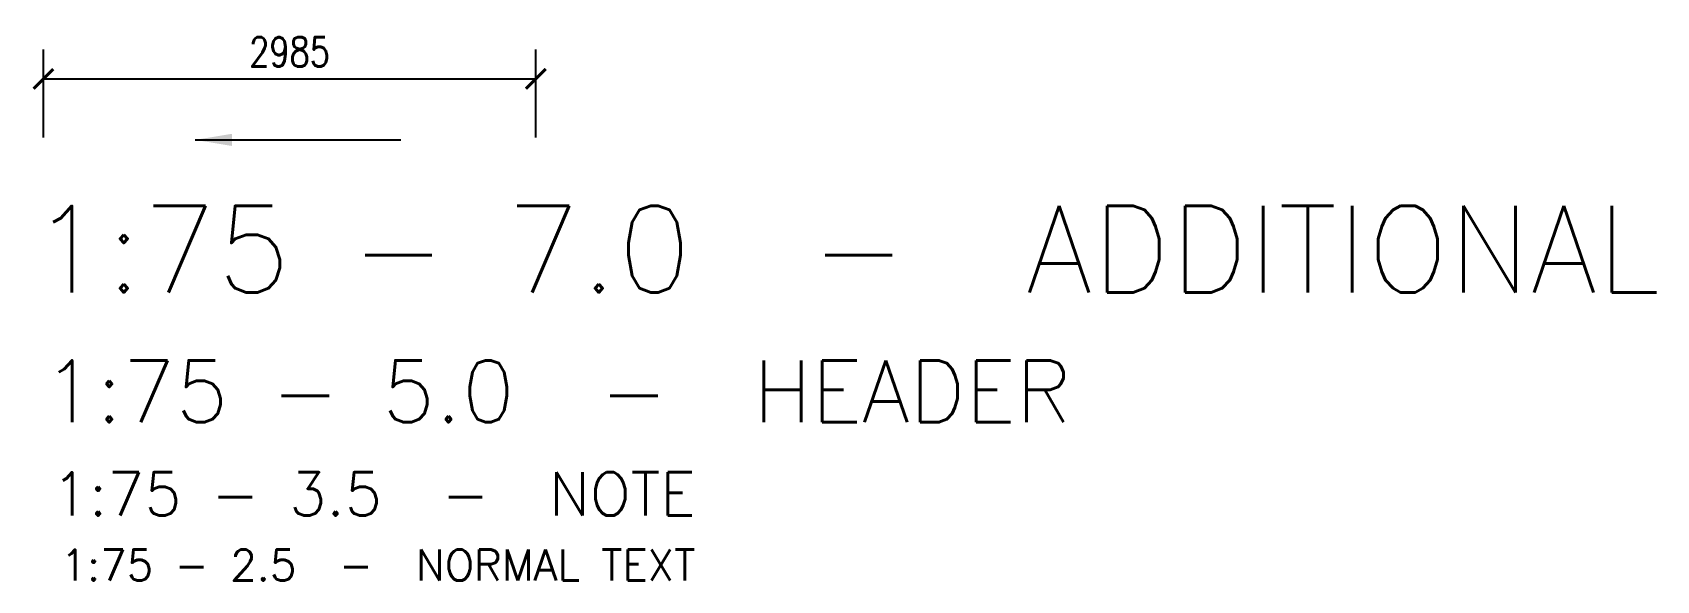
# Model space of a CAD drawing. Header units: metres. Extents: x -275466 to 90519, y -3176 to 139523.
# Drawn here: x -211839 to -201993, y -679 to 2643 of the extents above; entities that cross this region are included whole.
import ezdxf

# ---------------------------------------------------------------- set-up
doc = ezdxf.new("R2010")
doc.units = ezdxf.units.M
for name, color, linetype in [('GCE8052_GT_0.35', 3, 'Continuous'), ('GCE8053_GT_0.5', 2, 'Continuous'), ('GCE8100_GD_General', 3, 'Continuous')]:
    doc.layers.add(name, color=color, linetype=linetype)
doc.styles.add('1-75     h 25', font='romans.shx', dxfattribs={"width": 0.8, "height": 178.5})
doc.styles.add('1-75     h 35', font='romans.shx', dxfattribs={"width": 0.8, "height": 249.9})
doc.styles.add('1-75     h 50', font='romans.shx', dxfattribs={"width": 0.8, "height": 356})
doc.styles.add('1-75     h 70', font='romans.shx', dxfattribs={"width": 0.8, "height": 525})
doc.dimstyles.new('1-75', dxfattribs={"dimscale": 0, "dimtxt": 178.5, "dimasz": 120, "dimexe": 178.5, "dimexo": 178.5, "dimgap": 75, "dimtad": 1, "dimdec": 0, "dimzin": 0, "dimtxsty": '1-75     h 25', "dimblk": 'ARCHTICK', "dimcen": 0, "dimclrd": 7, "dimclre": 7, "dimclrt": 3, "dimadec": 0, "dimazin": 0, "dimtfac": 1, "dimtdec": 0, "dimtix": 1, "dimtmove": 2, "dimatfit": 0, "dimldrblk": 'NONE', "dimfxl": 1, "dimtfill": 1, "dimtolj": 1, "dimtzin": 0, "dimarcsym": 0})
doc.dimstyles.new('1-75$7', dxfattribs={"dimscale": 0, "dimtxt": 178.5, "dimasz": 225, "dimexe": 178.5, "dimexo": 178.5, "dimgap": 75, "dimtad": 1, "dimdec": 0, "dimzin": 0, "dimtxsty": '1-75     h 25', "dimblk": 'ARCHTICK', "dimcen": 0, "dimclrd": 7, "dimclre": 7, "dimclrt": 3, "dimadec": 0, "dimazin": 0, "dimtfac": 1, "dimtdec": 0, "dimtix": 1, "dimtmove": 2, "dimatfit": 0, "dimfxl": 1, "dimtfill": 1, "dimtolj": 1, "dimtzin": 0, "dimarcsym": 0})

# ---------------------------------------------------------------- blocks, each defined once
blk = doc.blocks.new('_ArchTick')
at = {"color": 0, "linetype": 'ByBlock', "const_width": 0.15}
blk.add_lwpolyline([(-0.5, -0.5), (0.5, 0.5)], dxfattribs=at)
blk = doc.blocks.new('*D8')
at = {"layer": 'Defpoints', "color": 0, "transparency": 16777216}
for p in [(-208787.6, 2361.7), (-211772.8, 1827.8), (-208787.6, 1827.8)]:
    blk.add_point(p, dxfattribs=at)
at = {"layer": 'GCE8100_GD_General', "color": 7, "lineweight": -2, "transparency": 16777216}
for p, q in [((-211772.8, 2006.3), (-211772.8, 2540.2)), ((-208787.6, 2006.3), (-208787.6, 2540.2)), ((-211772.8, 2361.7), (-208787.6, 2361.7))]:
    blk.add_line(p, q, dxfattribs=at)
at = {"layer": 'GCE8100_GD_General', "color": 7, "lineweight": -2, "transparency": 16777216, "xscale": 120, "yscale": 120, "zscale": 120, "rotation": 180}
blk.add_blockref('_ArchTick', (-211772.8, 2361.7), dxfattribs=at)
at = {"layer": 'GCE8100_GD_General', "color": 7, "lineweight": -2, "transparency": 16777216, "xscale": 120, "yscale": 120, "zscale": 120}
blk.add_blockref('_ArchTick', (-208787.6, 2361.7), dxfattribs=at)
at = {"layer": 'GCE8100_GD_General', "color": 3, "transparency": 16777216, "insert": (-210280.2, 2525.9), "char_height": 178.5, "attachment_point": 5, "style": '1-75     h 25', "bg_fill": 3, "box_fill_scale": 1.1, "bg_fill_color": 256, "bg_fill_true_color": 13158600, "bg_fill_transparency": 0}
blk.add_mtext('\\A1;2985', dxfattribs=at)
blk = doc.blocks.new('_None')

msp = doc.modelspace()

# ---------------------------------------------------------------- texts
at = {"layer": 'GCE8052_GT_0.35'}
for s, height, style, p in [('1:75 - 3.5  -  NOTE', 262.5, '1-75     h 35', (-211722.9, -285)), ('1:75 - 2.5  -  NORMAL TEXT', 187.5, '1-75     h 25', (-211669.3, -678.5))]:
    msp.add_text(s, height=height, dxfattribs=dict(at, style=style)).set_placement(p)
at = {"layer": 'GCE8053_GT_0.5'}
for s, height, style, p in [('1:75 - 7.0  -  ADDITIONAL', 525, '1-75     h 70', (-211847.9, 1067.4)), ('1:75 - 5.0  -  HEADER', 375, '1-75     h 50', (-211775.9, 280.9))]:
    msp.add_text(s, height=height, dxfattribs=dict(at, style=style)).set_placement(p)

# ---------------------------------------------------------------- dimensions: what is measured, and where the dimension line sits
at = {"layer": 'GCE8100_GD_General'}
dim = msp.add_linear_dim(base=(-208787.6, 2361.7), p1=(-211772.8, 1827.8), p2=(-208787.6, 1827.8), dimstyle='1-75', override={"dimscale": 1}, dxfattribs=at)
dim.commit()
dim.dimension.update_dxf_attribs({"geometry": '*D8', "text_midpoint": (-210280.2, 2525.9)})

# ---------------------------------------------------------------- next in the draw order: leaders
msp.add_leader([(-210853.7, 1992.1), (-209605, 1992.1)], dimstyle='1-75$7', override={"dimscale": 1}, dxfattribs=at)

doc.saveas('drawing.dxf')
